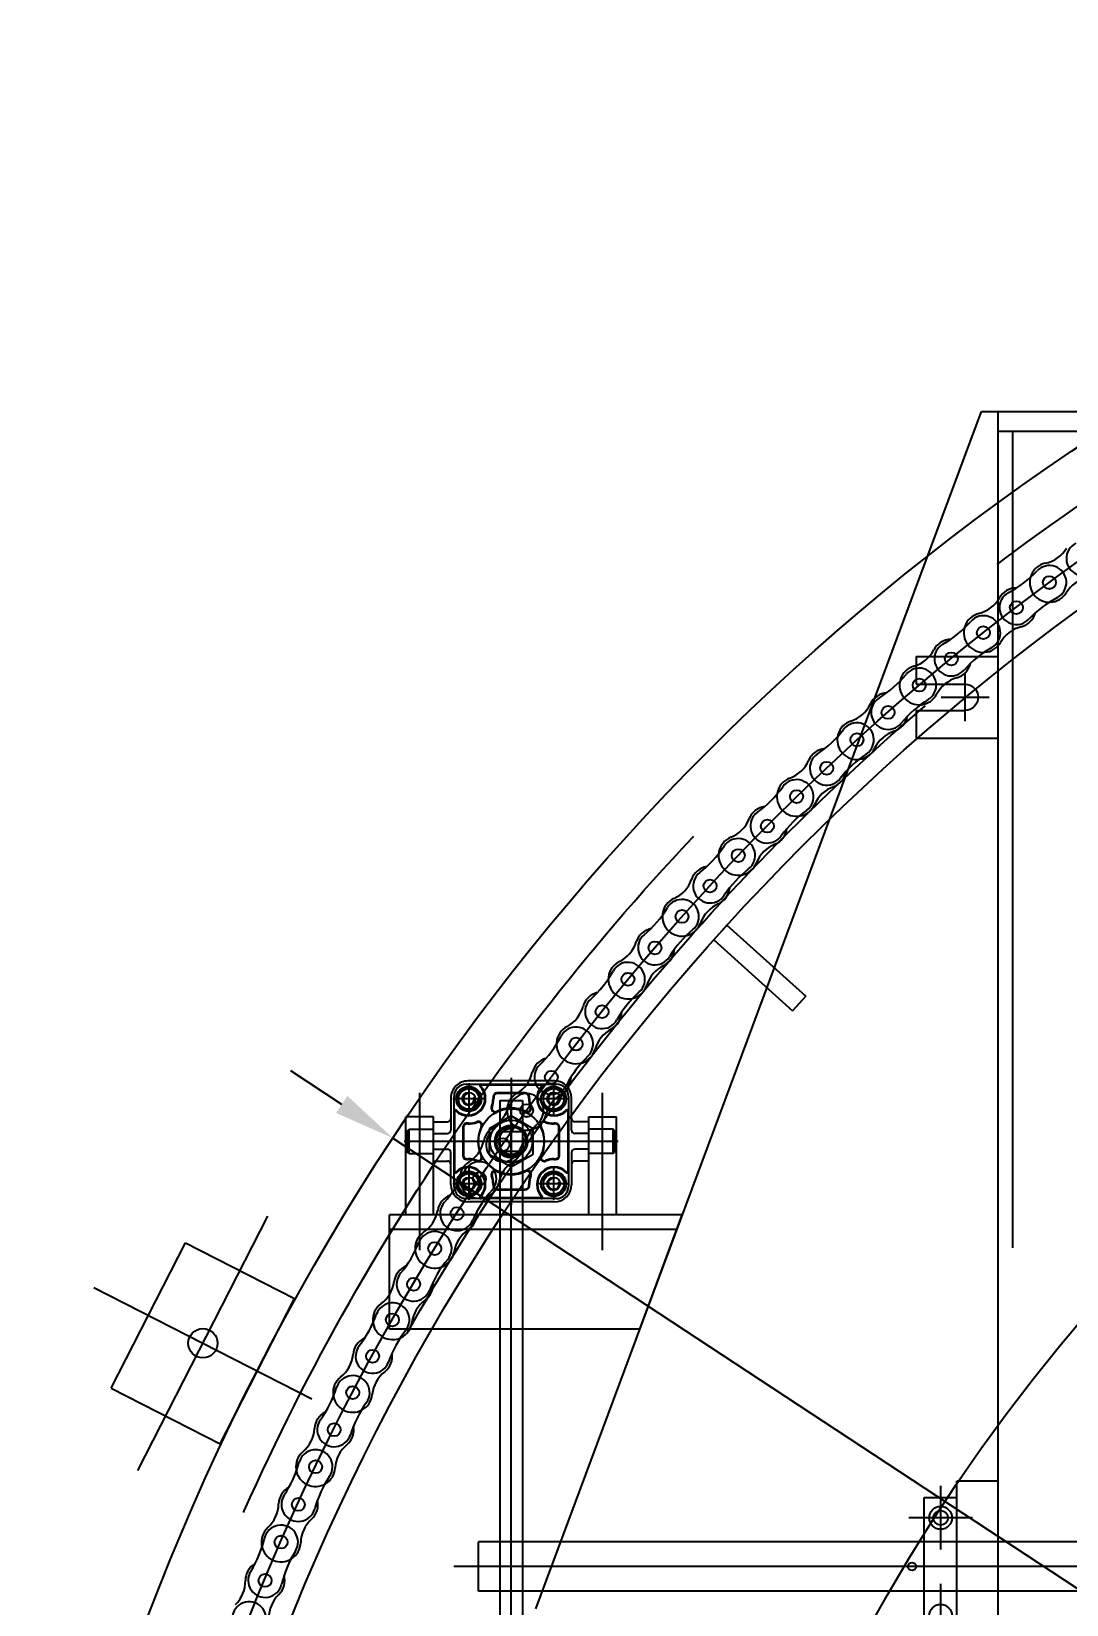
# Model space of a CAD drawing. Header units: millimetres. Extents: x 10462777 to 22643323, y 453826 to 1389191.
# Drawn here: x 11282693 to 11283327, y 586832 to 587796 of the extents above; entities that cross this region are included whole.
import ezdxf

# ---------------------------------------------------------------- set-up
doc = ezdxf.new("R2010")
doc.units = ezdxf.units.MM
doc.header["$LTSCALE"] = 200
doc.header["$MEASUREMENT"] = 0
doc.header["$PDMODE"] = 35
doc.header["$PDSIZE"] = -5
doc.linetypes.add('CENTER', pattern=[2, 1.25, -0.25, 0.25, -0.25])
doc.linetypes.add('HIDDEN', pattern=[3.75, 2.5, -1.25])
doc.layers.get('0').update_dxf_attribs({"linetype": 'CONTINUOUS'})
doc.layers.get('DEFPOINTS').update_dxf_attribs({"linetype": 'CONTINUOUS'})
for name, color, linetype in [('7', 7, 'CONTINUOUS'), ('CENTER', 1, 'CONTINUOUS'), ('H', 30, 'CONTINUOUS'), ('HIDDEN', 7, 'HIDDEN')]:
    doc.layers.add(name, color=color, linetype=linetype)
doc.styles.get("Standard").update_dxf_attribs({"font": 'SYMBOL'})
doc.dimstyles.new('ROMANS', dxfattribs={"dimtxt": 2.5, "dimasz": 2.5, "dimexe": 1.25, "dimexo": 0.625, "dimtad": 1, "dimdec": 4, "dimdsep": 46, "dimlunit": 6, "dimtxsty": 'Standard', "dimcen": 2.5, "dimadec": 0, "dimazin": 0, "dimtfac": 1, "dimtdec": 4, "dimtmove": 0, "dimatfit": 3, "dimfxl": 1, "dimtolj": 1, "dimtzin": 0, "dimarcsym": 0})

# ---------------------------------------------------------------- blocks, each defined once
blk = doc.blocks.new('A$C3FED385B')
at = {"color": 9}
for p, q in [((32.5, 129), (31.5, 128)), ((31.5, 128), (31.5, 113)), ((46.5, 128), (31.5, 128)), ((46.5, 128), (45.5, 129)), ((46.5, 128), (46.5, 113)), ((27, 113), (27, 104.5)), ((34.2, 113), (34.2, 104.5)), ((43.8, 113), (43.8, 104.5)), ((51, 113), (51, 104.5)), ((9.25, 98), (5.49, 91.5)), ((16.75, 98), (9.25, 98)), ((11.41, 100.5), (66.59, 100.5)), ((32.2, 102.5), (12.5, 102.5)), ((20.51, 91.5), (16.75, 98)), ((20.55, 100.09), (57.45, 100.09)), ((45.8, 102.5), (65.5, 102.5)), ((61.25, 98), (57.49, 91.5)), ((68.75, 98), (61.25, 98)), ((72.51, 91.5), (68.75, 98)), ((2, 92), (2, 39)), ((4, 37.91), (4, 93.09)), ((5.49, 91.5), (9.25, 85)), ((16.75, 85), (20.51, 91.5)), ((27.88, 92.68), (27.88, 91.85)), ((28.29, 92.68), (28.29, 91.85)), ((47.65, 95.15), (30.35, 95.15)), ((47.65, 94.74), (30.35, 94.74)), ((49.71, 91.85), (49.71, 92.68)), ((50.12, 91.85), (50.12, 92.68)), ((57.49, 91.5), (61.25, 85)), ((68.75, 85), (72.51, 91.5)), ((74, 93.09), (74, 37.91)), ((76, 92), (76, 39)), ((4.41, 47.05), (4.41, 83.95)), ((9.25, 85), (16.75, 85)), ((31.21, 79), (23.41, 65.5)), ((27.51, 83.98), (27.48, 84.01)), ((46.79, 79), (31.21, 79)), ((54.59, 65.5), (46.79, 79)), ((50.52, 84.01), (50.49, 83.98)), ((61.25, 85), (68.75, 85)), ((73.59, 83.95), (73.59, 47.05)), ((9.35, 74.15), (9.35, 56.85)), ((9.76, 74.15), (9.76, 56.85)), ((12.65, 76.62), (11.82, 76.62)), ((12.65, 76.21), (11.82, 76.21)), ((20.49, 77.02), (20.52, 76.99)), ((34.64, 74.5), (43.36, 74.5)), ((57.48, 76.99), (57.51, 77.02)), ((66.18, 76.62), (65.35, 76.62)), ((66.18, 76.21), (65.35, 76.21)), ((68.24, 56.85), (68.24, 74.15)), ((68.65, 56.85), (68.65, 74.15)), ((23.41, 65.5), (31.21, 52)), ((46.79, 52), (54.59, 65.5)), ((11.82, 54.79), (12.65, 54.79)), ((11.82, 54.38), (12.65, 54.38)), ((20.52, 54.01), (20.49, 53.98)), ((31.21, 52), (46.79, 52)), ((34.64, 56.5), (43.36, 56.5)), ((57.51, 53.98), (57.48, 54.01)), ((65.35, 54.79), (66.18, 54.79)), ((65.35, 54.38), (66.18, 54.38)), ((9.25, 46), (5.49, 39.5)), ((5.49, 39.5), (9.25, 33)), ((16.75, 46), (9.25, 46)), ((20.51, 39.5), (16.75, 46)), ((16.75, 33), (20.51, 39.5)), ((27.48, 46.99), (27.51, 47.02)), ((27.88, 39.15), (27.88, 38.32)), ((28.29, 39.15), (28.29, 38.32)), ((49.71, 38.32), (49.71, 39.15)), ((50.12, 38.32), (50.12, 39.15)), ((50.49, 47.02), (50.52, 46.99)), ((61.25, 46), (57.49, 39.5)), ((57.49, 39.5), (61.25, 33)), ((68.75, 46), (61.25, 46)), ((72.51, 39.5), (68.75, 46)), ((68.75, 33), (72.51, 39.5)), ((9.25, 33), (16.75, 33)), ((66.59, 30.5), (11.41, 30.5)), ((57.45, 30.91), (20.55, 30.91)), ((30.35, 36.26), (47.65, 36.26)), ((30.35, 35.85), (47.65, 35.85)), ((61.25, 33), (68.75, 33)), ((12.5, 28.5), (32.2, 28.5)), ((27, 18), (27, 26.5)), ((34.2, 18), (34.2, 26.5)), ((43.8, 18), (43.8, 26.5)), ((65.5, 28.5), (45.8, 28.5)), ((51, 18), (51, 26.5)), ((31.5, 3), (31.5, 18)), ((46.5, 3), (46.5, 18)), ((32.5, 2), (31.5, 3)), ((46.5, 3), (31.5, 3)), ((46.5, 3), (45.5, 2))]:
    blk.add_line(p, q, dxfattribs=at)
at = {"color": 9, "linetype": 'Continuous'}
for p, q in [((45.5, 129), (32.5, 129)), ((51, 113), (27, 113)), ((51, 18), (27, 18)), ((45.5, 2), (32.5, 2))]:
    blk.add_line(p, q, dxfattribs=at)
at = {"color": 9, "linetype": 'CENTER'}
for p, q in [((39, 131), (39, 0)), ((13, 101.2), (13, 81.8)), ((65, 101.2), (65, 81.8)), ((3.3, 91.5), (22.7, 91.5)), ((55.3, 91.5), (74.7, 91.5)), ((0, 65.5), (78, 65.5)), ((13, 49.2), (13, 29.8)), ((65, 49.2), (65, 29.8)), ((3.3, 39.5), (22.7, 39.5)), ((55.3, 39.5), (74.7, 39.5))]:
    blk.add_line(p, q, dxfattribs=at)
at = {"color": 9}
for centre, radius in [((13, 91.5), 7.7), ((13, 91.5), 6.3), ((65, 91.5), 7.7), ((65, 91.5), 6.3), ((13, 91.5), 4), ((65, 91.5), 4), ((39, 65.5), 20), ((39, 65.5), 13), ((39, 65.5), 10), ((39, 65.5), 9), ((13, 39.5), 7.7), ((13, 39.5), 6.3), ((13, 39.5), 4), ((65, 39.5), 7.7), ((65, 39.5), 6.3), ((65, 39.5), 4)]:
    blk.add_circle(centre, radius, dxfattribs=at)
for centre, radius, start, end in [((12.5, 92), 10.5, 90, 180), ((11.41, 93.09), 7.41, 90, 180), ((12.65, 91.85), 10.71, 225.27509, 44.72491), ((12.65, 91.85), 10.29, 225.27509, 44.72491), ((20.55, 99.68), 0.824, 90, 224.72491), ((20.55, 99.68), 0.412, 90, 224.72491), ((25, 104.5), 2, 270, 0), ((32.2, 104.5), 2, 270, 0), ((45.8, 104.5), 2, 180, 270), ((53, 104.5), 2, 180, 270), ((65.35, 91.85), 10.71, 135.27509, 314.72491), ((65.35, 91.85), 10.29, 135.27509, 314.72491), ((57.45, 99.68), 0.824, 315.27509, 90), ((57.45, 99.68), 0.412, 315.27509, 90), ((65.5, 92), 10.5, 0, 90), ((66.59, 93.09), 7.41, 0, 90), ((13, 91.5), 3.4, 172.42939, 107.87037), ((12.65, 91.85), 15.24, 339.74652, 0), ((12.65, 91.85), 15.65, 339.74652, 0), ((30.35, 92.68), 2.47, 90, 180), ((30.35, 92.68), 2.06, 90, 180), ((47.65, 92.68), 2.47, 0, 90), ((47.65, 92.68), 2.06, 0, 90), ((65.35, 91.85), 15.65, 180, 200.25348), ((65.35, 91.85), 15.24, 180, 200.25348), ((65, 91.5), 3.4, 172.42939, 107.87037), ((4.82, 83.95), 0.824, 45.27509, 180), ((4.82, 83.95), 0.412, 45.27509, 180), ((12.65, 91.85), 15.24, 270, 290.25348), ((12.65, 91.85), 15.65, 270, 290.25348), ((18.78, 75.24), 2.47, 45, 110.25348), ((18.78, 75.24), 2.06, 45.62601, 110.25348), ((29.26, 85.72), 2.47, 159.74652, 225), ((29.26, 85.72), 2.06, 159.74652, 224.37399), ((29.25, 85.78), 2.5, 225, 295.68758), ((29.25, 85.78), 2.09, 225.62158, 295.68758), ((39, 65.5), 20.41, 64.31242, 115.68758), ((48.75, 85.78), 2.5, 244.31242, 315), ((48.75, 85.78), 2.09, 244.31242, 314.37842), ((48.74, 85.72), 2.06, 315.62601, 20.25348), ((48.74, 85.72), 2.47, 315, 20.25348), ((59.22, 75.24), 2.47, 69.74652, 135), ((59.22, 75.24), 2.06, 69.74652, 134.37399), ((65.35, 91.85), 15.65, 249.74652, 270), ((65.35, 91.85), 15.24, 249.74652, 270), ((73.18, 83.95), 0.824, 0, 134.72491), ((73.18, 83.95), 0.412, 0, 134.72491), ((11.82, 74.15), 2.47, 90, 180), ((11.82, 74.15), 2.06, 90, 180), ((39, 65.5), 20.41, 154.31242, 205.68758), ((18.72, 75.25), 2.09, 334.31242, 44.37842), ((18.72, 75.25), 2.5, 334.31242, 45), ((39, 65.5), 7.75, 169.97585, 107.016), ((59.28, 75.25), 2.5, 135, 205.68758), ((59.28, 75.25), 2.09, 135.62158, 205.68758), ((39, 65.5), 20.41, 334.31242, 25.68758), ((66.18, 74.15), 2.47, 0, 90), ((66.18, 74.15), 2.06, 0, 90), ((12.65, 39.15), 10.71, 315.27509, 134.72491), ((12.65, 39.15), 10.29, 315.27509, 134.72491), ((11.82, 56.85), 2.47, 180, 270), ((11.82, 56.85), 2.06, 180, 270), ((12.65, 39.15), 15.65, 69.74652, 90), ((12.65, 39.15), 15.24, 69.74652, 90), ((18.78, 55.76), 2.47, 249.74652, 315), ((18.78, 55.76), 2.06, 249.74652, 314.37399), ((18.72, 55.75), 2.09, 315.62158, 25.68758), ((18.72, 55.75), 2.5, 315, 25.68758), ((65.35, 39.15), 10.71, 45.27509, 224.72491), ((65.35, 39.15), 10.29, 45.27509, 224.72491), ((59.28, 55.75), 2.5, 154.31242, 225), ((59.28, 55.75), 2.09, 154.31242, 224.37842), ((59.22, 55.76), 2.47, 225, 290.25348), ((59.22, 55.76), 2.06, 225.62601, 290.25348), ((65.35, 39.15), 15.65, 90, 110.25348), ((65.35, 39.15), 15.24, 90, 110.25348), ((66.18, 56.85), 2.06, 270, 0), ((66.18, 56.85), 2.47, 270, 0), ((12.5, 39), 10.5, 180, 270), ((4.82, 47.05), 0.824, 180, 314.72491), ((4.82, 47.05), 0.412, 180, 314.72491), ((13, 39.5), 3.4, 172.42939, 107.87037), ((29.26, 45.28), 2.47, 135, 200.25348), ((12.65, 39.15), 15.24, 0, 20.25348), ((29.26, 45.28), 2.06, 135.62601, 200.25348), ((12.65, 39.15), 15.65, 0, 20.25348), ((29.25, 45.22), 2.5, 64.31242, 135), ((29.25, 45.22), 2.09, 64.31242, 134.37842), ((39, 65.5), 20.41, 244.31242, 295.68758), ((48.75, 45.22), 2.5, 45, 115.68758), ((48.75, 45.22), 2.09, 45.62158, 115.68758), ((65.35, 39.15), 15.65, 159.74652, 180), ((65.35, 39.15), 15.24, 159.74652, 180), ((48.74, 45.28), 2.06, 339.74652, 44.37399), ((48.74, 45.28), 2.47, 339.74652, 45), ((65, 39.5), 3.4, 172.42939, 107.87037), ((65.5, 39), 10.5, 270, 0), ((73.18, 47.05), 0.824, 225.27509, 360), ((73.18, 47.05), 0.412, 225.27509, 0), ((11.41, 37.91), 7.41, 180, 270), ((20.55, 31.32), 0.824, 135.27509, 270), ((20.55, 31.32), 0.412, 135.27509, 270), ((30.35, 38.32), 2.47, 180, 270), ((30.35, 38.32), 2.06, 180, 270), ((47.65, 38.32), 2.47, 270, 0), ((47.65, 38.32), 2.06, 270, 0), ((57.45, 31.32), 0.824, 270, 44.72491), ((57.45, 31.32), 0.412, 270, 44.72491), ((66.59, 37.91), 7.41, 270, 0), ((25, 26.5), 2, 0, 90), ((32.2, 26.5), 2, 0, 90), ((45.8, 26.5), 2, 90, 180), ((53, 26.5), 2, 90, 180)]:
    blk.add_arc(centre, radius, start, end, dxfattribs=at)
blk = doc.blocks.new('A$C61455E37')
at = {"layer": '7', "color": 60}
for p, q in [((0, 50), (17, 50)), ((0, 50), (0, 0)), ((17, 50), (17, 20)), ((33, 50), (50, 50)), ((33, 50), (33, 20)), ((50, 50), (50, 0)), ((0, 0), (50, 0))]:
    blk.add_line(p, q, dxfattribs=at)
blk.add_arc((25, 20), 8, 180, 0, dxfattribs=at)
at = {"layer": 'CENTER', "color": 60}
for p, q in [((25, 34.67), (25, 5.33)), ((39.67, 20), (10.33, 20))]:
    blk.add_line(p, q, dxfattribs=at)
blk = doc.blocks.new('A$C107C3577')
at = {"color": 6}
for p, q in [((692.11, 1144.11), (692.11, 101.11)), ((722.11, 1144.11), (722.11, 101.11)), ((722.11, 101.11), (692.11, 101.11))]:
    blk.add_line(p, q, dxfattribs=at)
at = {"color": 4}
for p, q in [((0, 409.11), (0, 1089.11)), ((733, 136.11), (0, 409.11)), ((421.88, 114.11), (421.88, 128.11)), ((421.88, 128.11), (737.11, 128.11)), ((421.88, 114.11), (737.11, 114.11))]:
    blk.add_line(p, q, dxfattribs=at)
at = {"color": 7, "linetype": 'HIDDEN'}
for p, q in [((12, 419.11), (12, 1079.11)), ((12, 428.11), (1492, 428.11))]:
    blk.add_line(p, q, dxfattribs=at)
at = {"color": 3}
for p, q in [((491.88, 225.91), (491.88, 46.61)), ((561.88, 199.84), (491.88, 225.91)), ((561.88, 199.84), (561.88, 46.61)), ((561.88, 46.61), (491.88, 46.61))]:
    blk.add_line(p, q, dxfattribs=at)
for p, q in [((491.88, 185.61), (431.88, 185.61)), ((431.88, 168.61), (431.88, 185.61)), ((491.88, 168.61), (431.88, 168.61)), ((491.88, 73.61), (431.88, 73.61)), ((431.88, 73.61), (431.88, 56.61)), ((491.88, 56.61), (431.88, 56.61))]:
    blk.add_line(p, q)
blk.add_circle((707.11, 366.61), 2.5)
at = {"layer": '7', "color": 4}
for p, q in [((0, 419.11), (0, 1079.11)), ((0, 449.11), (0, 1048.11)), ((0, 419.11), (1492, 419.11))]:
    blk.add_line(p, q, dxfattribs=at)
at = {"layer": '7', "color": 3, "linetype": 'Continuous'}
for p in [(654.8, 419.11), (759.8, 394.11)]:
    blk.add_line(p, (654.8, 394.11), dxfattribs=at)
at = {"layer": '7', "color": 1, "linetype": 'Continuous'}
for p, q in [((677.3, 403.61), (677.3, 364.61)), ((657.8, 384.11), (696.8, 384.11)), ((717.8, 384.11), (756.8, 384.11))]:
    blk.add_line(p, q, dxfattribs=at)
at = {"layer": '7', "color": 4, "linetype": 'Continuous'}
for p, q in [((664.8, 374.11), (664.8, 394.11)), ((749.8, 394.11), (664.8, 394.11)), ((749.8, 374.11), (664.8, 374.11))]:
    blk.add_line(p, q, dxfattribs=at)
at = {"layer": '7', "color": 7, "linetype": 'HIDDEN'}
for p, q in [((500.88, 222.56), (500.88, 46.61)), ((440.88, 114.11), (440.88, 128.11)), ((452.88, 114.11), (452.88, 128.11))]:
    blk.add_line(p, q, dxfattribs=at)
at = {"layer": '7', "color": 4, "linetype": 'Continuous'}
for centre, radius in [((677.3, 384.11), 7), ((677.3, 384.11), 4.5), ((737.3, 384.11), 7)]:
    blk.add_circle(centre, radius, dxfattribs=at)
at = {"layer": 'CENTER'}
for p, q in [((707.11, 1156.53), (707.11, 86.01)), ((513.5, 177.11), (417.12, 177.11)), ((756.59, 121.11), (427.49, 121.11)), ((513.5, 65.11), (417.12, 65.11))]:
    blk.add_line(p, q, dxfattribs=at)
at = {"layer": '7', "linetype": 'Continuous', "xscale": -1, "rotation": 180}
blk.add_blockref('A$C61455E37', (150, 419.11), dxfattribs=at)
at = {"layer": '7'}
blk.add_blockref('A$C3FED385B', (407.88, 55.61), dxfattribs=at)
blk = doc.blocks.new('*D377')
at = {"layer": '7', "color": 1, "lineweight": -2, "transparency": 16777216}
for p, q in [((11282882.71, 587138.36), (11282851.38, 587158.97)), ((11282914.03, 587117.75), (11285428.62, 585463.38)), ((11285739.14, 585259.09), (11285459.95, 585442.77))]:
    blk.add_line(p, q, dxfattribs=at)
at = {"layer": '7', "color": 1, "transparency": 16777216}
for points in [[(11282886.14, 587143.58), (11282879.27, 587133.14), (11282914.03, 587117.75)], [(11285463.39, 585447.99), (11285456.51, 585437.55), (11285428.62, 585463.38)]]:
    blk.add_solid(points, dxfattribs=at)
at = {"layer": 'DEFPOINTS', "color": 0, "transparency": 16777216}
for p in [(11282914.03, 587117.75), (11285428.62, 585463.38)]:
    blk.add_point(p, dxfattribs=at)
at = {"layer": '7', "color": 4, "transparency": 16777216, "insert": (11285676.39, 585344.51), "char_height": 37.5, "attachment_point": 5, "rotation": 326.65871}
blk.add_mtext('\\A1;∅3,010', dxfattribs=at)

msp = doc.modelspace()

# ---------------------------------------------------------------- linework, layer by layer
at = {"color": 31}
for centre in [(11283316.37066, 587458.04306, 0), (11283316.37772, 587458.0484, 0), (11283296.15158, 587442.68405, 0), (11283275.92544, 587427.3197, 0), (11283275.9323, 587427.32528, 0), (11283256.25782, 587411.26058, 0), (11283236.58334, 587395.19587, 0), (11283236.59001, 587395.20169, 0), (11283217.49143, 587378.45641, 0), (11283198.39285, 587361.71114, 0), (11283198.39931, 587361.71719, 0), (11283179.90016, 587344.31198, 0), (11283161.40101, 587326.90676, 0), (11283161.40725, 587326.91304, 0), (11283143.53032, 587308.86933, 0), (11283125.6534, 587290.82562, 0), (11283125.65941, 587290.83211, 0), (11283108.42673, 587272.17214, 0), (11283091.19405, 587253.51216, 0), (11283091.19983, 587253.51886, 0), (11283074.63262, 587234.26561, 0), (11283058.06542, 587215.01236, 0), (11283058.07096, 587215.01926, 0), (11283042.18964, 587195.19645, 0), (11283026.30832, 587175.37365, 0), (11283026.31362, 587175.38073, 0), (11283011.13775, 587155.0128, 0), (11282995.96188, 587134.64486, 0), (11282995.96693, 587134.65212, 0), (11282981.51521, 587113.76414, 0), (11282967.06349, 587092.87616, 0), (11282967.06828, 587092.8836, 0), (11282953.35852, 587071.50132, 0), (11282939.64875, 587050.11903, 0), (11282939.65328, 587050.12663, 0), (11282926.70235, 587028.27638, 0), (11282913.75143, 587006.42613, 0), (11282913.75569, 587006.43388, 0), (11282901.57956, 586984.14259, 0), (11282889.40343, 586961.85129, 0), (11282889.40742, 586961.85919, 0), (11282878.02109, 586939.15431, 0), (11282866.63477, 586916.44943, 0), (11282866.63847, 586916.45747, 0), (11282856.05597, 586893.36698, 0), (11282845.47347, 586870.27649, 0), (11282845.47689, 586870.28465, 0), (11282835.71126, 586846.837, 0)]:
    msp.add_circle(centre, 3.97, dxfattribs=at)
for centre, radius, start, end in [((11283309.61278, 587489.6459, 0), 20.26731, 282.07021566, 328.3501066), ((11283337.12354, 587472.68812, 0), 10.4, 115.75754676, 314.66276576), ((11283260.12335, 587511.10816, 0), 66.92976, 297.768726, 316.67393898), ((11283316.37066, 587458.04306, 0), 12.05, 102.07020671, 216.45366983), ((11283316.37772, 587458.0484, 0), 10.4, 297.768726, 136.67392997), ((11283343.88142, 587441.08528, 0), 20.26731, 102.07020671, 148.3500967), ((11283268.06264, 587458.66591, 0), 20.26731, 284.08138873, 330.36127981), ((11283296.15158, 587442.68405, 0), 12.05, 89.76862991, 150.3612699), ((11283296.15158, 587442.68405, 0), 10.4, 117.76871997, 316.67393898), ((11283352.40594, 587389.62429, 0), 66.92976, 117.76871997, 136.67392997), ((11283316.37066, 587458.04306, 0), 12.05, 216.45366983, 328.3501066), ((11283275.92544, 587427.3197, 0), 12.05, 104.08137992, 218.46484306), ((11283275.9323, 587427.32528, 0), 10.4, 299.77989904, 138.68510314), ((11283296.15158, 587442.68405, 0), 12.05, 284.08138873, 344.67402994), ((11283217.85049, 587478.37815, 0), 66.92976, 299.77989904, 318.68511196), ((11283304.01437, 587411.33784, 0), 20.26731, 104.08137992, 150.3612699), ((11283227.62531, 587426.24683, 0), 20.26731, 286.09256203, 332.37245298), ((11283256.25782, 587411.26058, 0), 12.05, 91.779803, 152.37244303), ((11283256.25782, 587411.26058, 0), 10.4, 119.77989309, 318.68511196), ((11283314.33963, 587360.20771, 0), 66.92976, 119.77989309, 138.68510314), ((11283275.92544, 587427.3197, 0), 12.05, 218.46484306, 330.36127981), ((11283256.25782, 587411.26058, 0), 12.05, 286.09256203, 346.68520307), ((11283176.75231, 587444.18476, 0), 66.92976, 301.79107229, 320.69628528), ((11283236.58334, 587395.19587, 0), 12.05, 106.09255313, 220.47601622), ((11283236.59001, 587395.20169, 0), 10.4, 301.79107229, 140.69627622), ((11283265.21585, 587380.20962, 0), 20.26731, 106.09255313, 152.37244303), ((11283217.49143, 587378.45641, 0), 12.05, 93.79097617, 154.38361629), ((11283236.58334, 587395.19587, 0), 12.05, 220.47601622, 332.37245298), ((11283188.35062, 587392.42859, 0), 20.26731, 288.10373528, 334.38362615), ((11283217.49143, 587378.45641, 0), 10.4, 121.79106625, 320.69628528), ((11283277.32913, 587329.47334, 0), 66.92976, 121.79106625, 140.69627622), ((11283198.39285, 587361.71114, 0), 12.05, 108.1037263, 222.4871895), ((11283198.39931, 587361.71719, 0), 10.4, 303.80224544, 142.70744955), ((11283217.49143, 587378.45641, 0), 12.05, 288.10373528, 348.69637627), ((11283136.87944, 587408.57012, 0), 66.92976, 303.80224544, 322.70745844), ((11283227.53366, 587347.73896, 0), 20.26731, 108.1037263, 154.38361629), ((11283179.90016, 587344.31198, 0), 12.05, 95.80214945, 156.39478937), ((11283179.90016, 587344.31198, 0), 10.4, 123.80223948, 322.70745844), ((11283241.42003, 587297.45905, 0), 66.92976, 123.80223948, 142.70744955), ((11283198.39285, 587361.71114, 0), 12.05, 222.4871895, 334.38362615), ((11283150.28696, 587357.25287, 0), 20.26731, 290.11490846, 336.39479955), ((11283179.90016, 587344.31198, 0), 12.05, 290.11490846, 350.70754936), ((11283098.281, 587371.57811, 0), 66.92976, 305.81341853, 324.71863163), ((11283161.40101, 587326.90676, 0), 12.05, 110.11489939, 224.4983627), ((11283161.40725, 587326.91304, 0), 10.4, 305.81341853, 144.71862259), ((11283191.01421, 587313.96587, 0), 20.26731, 110.11489939, 156.39478937), ((11283143.53032, 587308.86933, 0), 12.05, 97.81332248, 158.40596259), ((11283161.40101, 587326.90676, 0), 12.05, 224.4983627, 336.39479955), ((11283113.48121, 587320.763, 0), 20.26731, 292.12608163, 338.40597254), ((11283143.53032, 587308.86933, 0), 10.4, 125.8134125, 324.71863163), ((11283206.65657, 587264.20426, 0), 66.92976, 125.8134125, 144.71862259), ((11283125.6534, 587290.82562, 0), 12.05, 112.12607264, 226.50953581), ((11283125.65941, 587290.83211, 0), 10.4, 307.82459185, 146.7297958), ((11283143.53032, 587308.86933, 0), 12.05, 292.12608163, 352.71872268), ((11283061.00455, 587333.25429, 0), 66.92976, 307.82459185, 326.72980471), ((11283155.70251, 587278.93196, 0), 20.26731, 112.12607264, 158.40596259), ((11283108.42673, 587272.17214, 0), 12.05, 99.8244959, 160.41713587), ((11283173.08158, 587229.74996, 0), 66.92976, 127.82458572, 146.7297958), ((11283125.6534, 587290.82562, 0), 12.05, 226.50953581, 338.40597254), ((11283077.97873, 587283.00392, 0), 20.26731, 294.13725483, 340.41714582), ((11283108.42673, 587272.17214, 0), 10.4, 127.82458572, 326.72980471), ((11283091.19405, 587253.51216, 0), 12.05, 114.13724571, 228.52070899), ((11283091.19983, 587253.51886, 0), 10.4, 309.83576504, 148.74096903), ((11283108.42673, 587272.17214, 0), 12.05, 294.13725483, 354.72989584), ((11283025.09602, 587293.64589, 0), 66.92976, 309.83576504, 328.740978), ((11283121.64205, 587242.68038, 0), 20.26731, 114.13724571, 160.41713587), ((11283074.63262, 587234.26561, 0), 12.05, 101.83566901, 162.42830908), ((11283091.19405, 587253.51216, 0), 12.05, 228.52070899, 340.41714582), ((11283140.73643, 587194.13859, 0), 66.92976, 129.83575897, 148.74096903), ((11283043.82324, 587244.02217, 0), 20.26731, 296.14842796, 342.42831903), ((11283074.63262, 587234.26561, 0), 10.4, 129.83575897, 328.740978), ((11283058.06542, 587215.01236, 0), 12.05, 116.14841892, 230.53188233), ((11283058.07096, 587215.01926, 0), 10.4, 311.84693825, 150.75214216), ((11283074.63262, 587234.26561, 0), 12.05, 296.14842796, 356.74106893), ((11282990.59964, 587252.80169, 0), 66.92976, 311.84693825, 330.75215117), ((11283088.8748, 587205.25581, 0), 20.26731, 116.14841892, 162.42830908), ((11283042.18964, 587195.19645, 0), 12.05, 103.84684225, 164.43948209), ((11283058.06542, 587215.01236, 0), 12.05, 230.53188233, 342.42831903), ((11283109.66096, 587157.41402, 0), 66.92976, 131.84693223, 150.75214216), ((11283011.05684, 587203.86577, 0), 20.26731, 298.15960126, 344.43949208), ((11283042.18964, 587195.19645, 0), 10.4, 131.84693223, 330.75215117), ((11283026.30832, 587175.37365, 0), 12.05, 118.15959209, 232.54305538), ((11283026.31362, 587175.38073, 0), 10.4, 313.85811136, 152.7633153), ((11283042.18964, 587195.19645, 0), 12.05, 298.15960126, 358.75224209), ((11282957.55791, 587210.77203, 0), 66.92976, 313.85811136, 332.76332432), ((11283057.44112, 587166.70434, 0), 20.26731, 118.15959209, 164.43948209), ((11283011.13775, 587155.0128, 0), 12.05, 105.85801533, 166.45065529), ((11283026.30832, 587175.37365, 0), 12.05, 232.54305538, 344.43949208), ((11283079.89346, 587119.6215, 0), 66.92976, 133.85810544, 152.7633153), ((11282979.71988, 587162.58418, 0), 20.26731, 300.1707744, 346.45066528), ((11283011.13775, 587155.0128, 0), 10.4, 133.85810544, 332.76332432), ((11283011.13775, 587155.0128, 0), 12.05, 300.1707744, 0.76341536), ((11282926.01154, 587167.60868, 0), 66.92976, 315.86928461, 334.77449755), ((11282995.96188, 587134.64486, 0), 12.05, 120.1707653, 234.55422863), ((11282995.96693, 587134.65212, 0), 10.4, 315.86928461, 154.77448859), ((11283027.37975, 587127.07347, 0), 20.26731, 120.1707653, 166.45065529), ((11282995.96188, 587134.64486, 0), 12.05, 234.55422863, 346.45066528), ((11282981.51521, 587113.76414, 0), 12.05, 107.86918849, 168.46182855), ((11282981.51521, 587113.76414, 0), 10.4, 135.86927856, 334.77449755), ((11283051.47061, 587080.80759, 0), 66.92976, 135.86927856, 154.77448859), ((11282949.85098, 587120.22827, 0), 20.26731, 302.18194768, 348.46183859), ((11282981.51521, 587113.76414, 0), 12.05, 302.18194768, 2.77458865), ((11282967.06349, 587092.87616, 0), 12.05, 122.1819384, 236.56540166), ((11282967.06828, 587092.8836, 0), 10.4, 317.88045768, 156.78566177), ((11282998.72772, 587086.41203, 0), 20.26731, 122.1819384, 168.46182855), ((11282895.99939, 587123.36481, 0), 66.92976, 317.88045768, 336.78567063), ((11282967.06349, 587092.87616, 0), 12.05, 236.56540166, 348.46183859), ((11282953.35852, 587071.50132, 0), 12.05, 109.88036165, 170.4730017), ((11283024.42741, 587041.0201, 0), 66.92976, 137.88045185, 156.78566177), ((11282921.48694, 587076.85023, 0), 20.26731, 304.19312074, 350.4730118), ((11282953.35852, 587071.50132, 0), 10.4, 137.88045185, 336.78567063), ((11282953.35852, 587071.50132, 0), 12.05, 304.19312074, 4.78576176), ((11282939.65328, 587050.12663, 0), 10.4, 319.89163094, 158.79683496), ((11282971.52033, 587044.77012, 0), 20.26731, 124.19311172, 170.4730017), ((11282867.55844, 587078.09495, 0), 66.92976, 319.89163094, 338.79684391), ((11282939.64875, 587050.11903, 0), 12.05, 124.19311172, 238.57657476), ((11282939.64875, 587050.11903, 0), 12.05, 238.57657476, 350.4730118), ((11282998.79718, 587000.30806, 0), 66.92976, 139.89162492, 158.79683496), ((11282926.70235, 587028.27638, 0), 12.05, 111.89153496, 172.48417489), ((11282926.70235, 587028.27638, 0), 10.4, 139.89162492, 338.79684391), ((11282894.66269, 587032.50348, 0), 20.26731, 306.20429391, 352.48418487), ((11282926.70235, 587028.27638, 0), 12.05, 306.20429391, 6.79693495), ((11282913.75143, 587006.42613, 0), 12.05, 126.20428489, 240.58774802), ((11282913.75569, 587006.43388, 0), 10.4, 321.90280418, 160.80800814), ((11282945.79109, 587002.19902, 0), 20.26731, 126.20428489, 172.48417489), ((11282840.72373, 587031.85485, 0), 66.92976, 321.90280418, 340.80801695), ((11282913.75143, 587006.42613, 0), 12.05, 240.58774802, 352.48418487), ((11282901.57956, 586984.14259, 0), 12.05, 113.90270804, 174.49534807), ((11282974.61151, 586958.72162, 0), 66.92976, 141.90279809, 160.80800814), ((11282869.41129, 586987.24267, 0), 20.26731, 308.21546702, 354.49535806), ((11282901.57956, 586984.14259, 0), 10.4, 141.90279809, 340.80801695), ((11282901.57956, 586984.14259, 0), 12.05, 308.21546702, 8.80810805), ((11282921.57171, 586958.7512, 0), 20.26731, 128.21545804, 174.49534807), ((11282815.52831, 586984.70148, 0), 66.92976, 323.91397734, 342.81919023), ((11282889.40343, 586961.85129, 0), 12.05, 128.21545804, 242.59892125), ((11282889.40742, 586961.85919, 0), 10.4, 323.91397734, 162.81918135), ((11282889.40343, 586961.85129, 0), 12.05, 242.59892125, 354.49535806), ((11282951.90019, 586916.31202, 0), 66.92976, 143.91397145, 162.81918135), ((11282878.02109, 586939.15431, 0), 12.05, 115.91388117, 176.50652127), ((11282878.02109, 586939.15431, 0), 10.4, 143.91397145, 342.81919023), ((11282845.76384, 586941.12356, 0), 20.26731, 310.2266403, 356.50653134), ((11282878.02109, 586939.15431, 0), 12.05, 310.2266403, 10.81928124), ((11282866.63477, 586916.44943, 0), 12.05, 130.22663134, 244.61009438), ((11282866.63847, 586916.45747, 0), 10.4, 325.9251506, 164.83035451), ((11282898.89202, 586914.48018, 0), 20.26731, 130.22663134, 176.50652127), ((11282792.00324, 586936.69295, 0), 66.92976, 325.9251506, 344.83036344), ((11282866.63477, 586916.44943, 0), 12.05, 244.61009438, 356.50653134), ((11282930.6912, 586873.1315, 0), 66.92976, 145.92514456, 164.83035451), ((11282856.05597, 586893.36698, 0), 12.05, 117.92505458, 178.51769443), ((11282856.05597, 586893.36698, 0), 10.4, 145.92514456, 344.83036344), ((11282823.74948, 586894.20297, 0), 20.26731, 312.23781349, 358.51770437), ((11282856.05597, 586893.36698, 0), 12.05, 312.23781349, 12.83045448), ((11282845.47347, 586870.27649, 0), 12.05, 132.23780453, 246.62126766), ((11282845.47689, 586870.28465, 0), 10.4, 327.93632355, 166.84152763), ((11282877.77997, 586869.4405, 0), 20.26731, 132.23780453, 178.51769443), ((11282770.17749, 586887.88839, 0), 66.92976, 327.93632355, 346.84153669), ((11282845.47347, 586870.27649, 0), 12.05, 246.62126766, 358.51770437), ((11282911.01066, 586829.23326, 0), 66.92976, 147.93631768, 166.84152763), ((11282835.71126, 586846.837, 0), 12.05, 119.93622766, 180.52886764), ((11282835.71126, 586846.837, 0), 10.4, 147.93631768, 346.84153669), ((11282835.71126, 586846.837, 0), 12.05, 314.24898655, 14.84162761), ((11282803.39533, 586846.5387, 0), 20.26731, 314.24898655, 0.52887774), ((11282825.94876, 586823.39763, 0), 10.4, 329.94749684, 168.85270094), ((11282858.26156, 586823.68765, 0), 20.26731, 134.24897761, 180.52886764)]:
    msp.add_arc(centre, radius, start, end, dxfattribs=at)
at = {"layer": '7', "color": 2}
for p, q in [((11282741.45782, 586964.63763, 0), (11282786.93887, 587053.69646, 0)), ((11282786.93887, 587053.69646, 0), (11282853.73299, 587019.58567, 0)), ((11282808.25193, 586930.52684, 0), (11282853.73299, 587019.58567, 0)), ((11282741.45782, 586964.63763, 0), (11282808.25193, 586930.52684, 0))]:
    msp.add_line(p, q, dxfattribs=at)
at = {"layer": '7', "color": 4}
for radius in [1505, 1423]:
    msp.add_circle((11284171.32774, 586290.56642, 0), radius, dxfattribs=at)
at = {"layer": '7', "color": 2}
msp.add_circle((11282797.5954, 586992.11165, 0), 9, dxfattribs=at)
at = {"layer": 'CENTER'}
for p, q in [((11282757.79948, 586914.18518, 0), (11282837.39132, 587070.03812, 0)), ((11282730.80128, 587026.22244, 0), (11282864.38952, 586958.00086, 0))]:
    msp.add_line(p, q, dxfattribs=at)
for radius in [1447.05, 1100]:
    msp.add_circle((11284171.32774, 586290.56642, 0), radius, dxfattribs=at)
at = {"layer": 'H'}
for p, q in [((11283118.72851, 587248.16752, 0), (11283110.69074, 587239.25717, 0)), ((11283118.72851, 587248.16752, 0), (11283166.99286, 587204.62958, 0)), ((11283110.69074, 587239.25717, 0), (11283158.95509, 587195.71924, 0)), ((11283166.99286, 587204.62958, 0), (11283158.95509, 587195.71924, 0))]:
    msp.add_line(p, q, dxfattribs=at)
at = {"layer": 'HIDDEN'}
for radius in [1475, 1435]:
    msp.add_circle((11284171.32774, 586290.56642, 0), radius, dxfattribs=at)

# ---------------------------------------------------------------- block references
at = {"xscale": 1.000514211750324, "yscale": 1.000514211750324, "zscale": 1.000514211750324, "rotation": 270}
msp.add_blockref('A$C107C3577', (11282865.35177, 587562.83797, 0), dxfattribs=at)

# ---------------------------------------------------------------- dimensions: what is measured, and where the dimension line sits
at = {"layer": '7'}
dim = msp.add_diameter_dim_2p(p1=(11282914.03352, 587117.75215, 0), p2=(11285428.62197, 585463.3807, 0), dimstyle='ROMANS', override={"dimscale": 15, "dimexo": 1, "dimgap": 1, "dimclrd": 1, "dimclre": 1, "dimclrt": 4, "dimadec": 4, "dimazin": 2}, dxfattribs=at)
dim.commit()
dim.dimension.update_dxf_attribs({"geometry": '*D377', "text_midpoint": (11285656.12107, 585313.7069, 0), "dimtype": 163})

doc.saveas('drawing.dxf')
